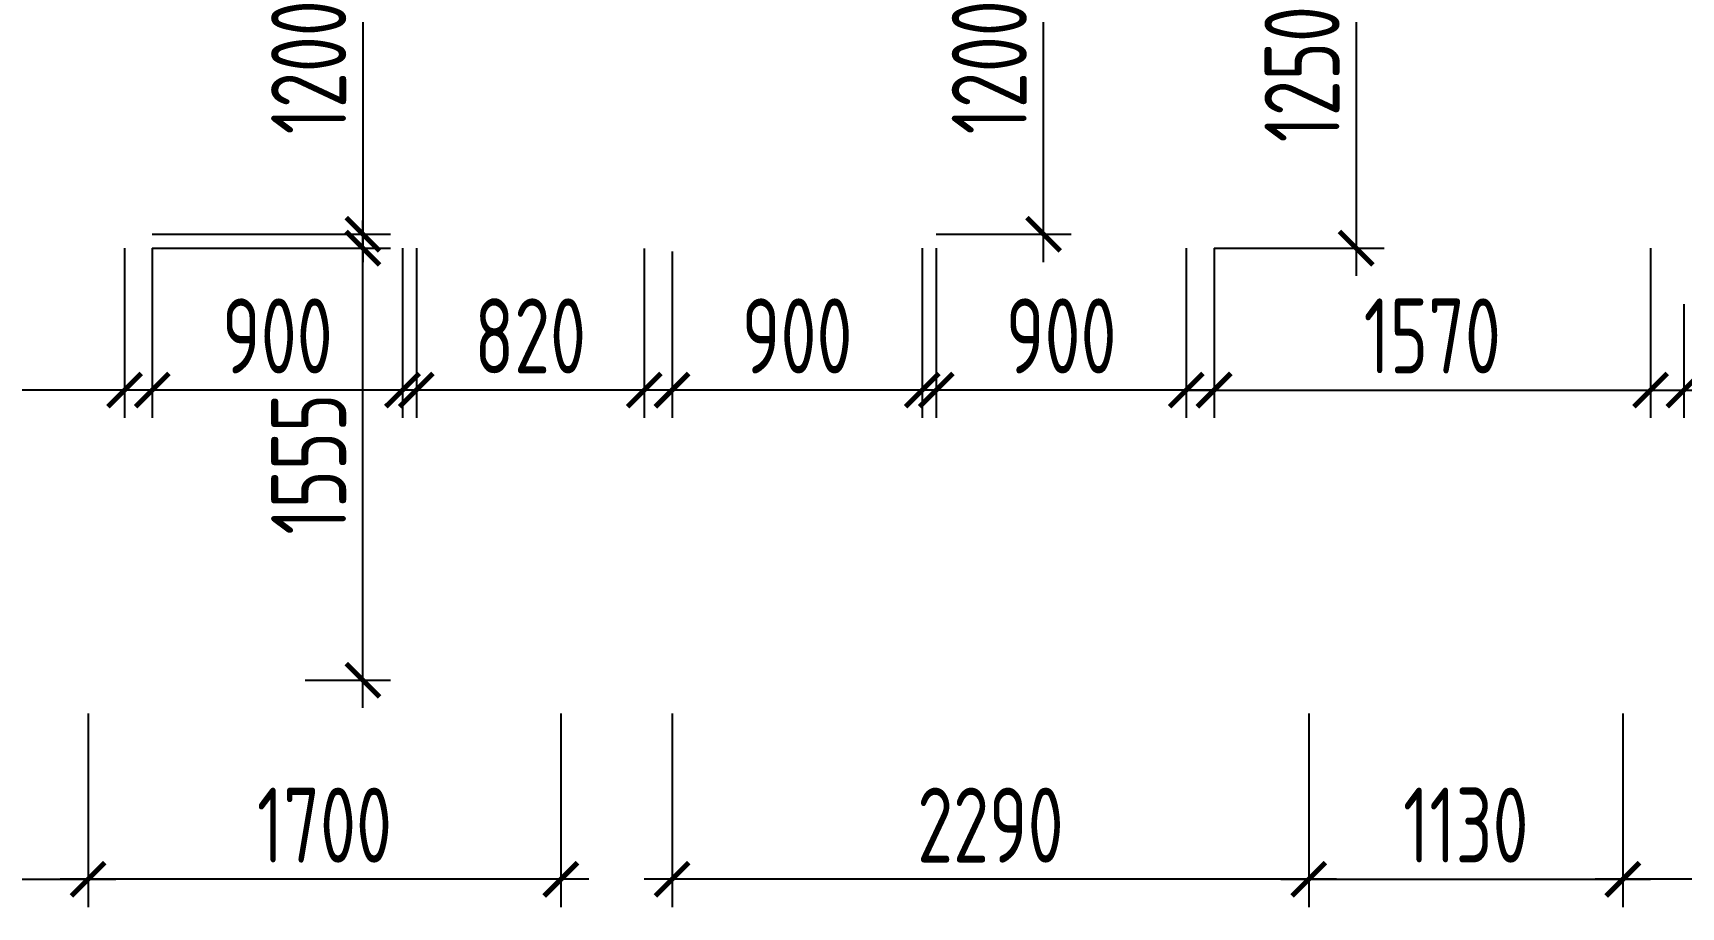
# Model space of a CAD drawing. Header units: millimetres. Extents: x -350007 to 536090, y -888 to 198380.
# Drawn here: x -196333 to -190404, y 117704 to 120851 of the extents above; entities that cross this region are included whole.
import ezdxf

# ---------------------------------------------------------------- set-up
doc = ezdxf.new("R2010")
doc.units = ezdxf.units.MM
doc.layers.add('АР_Размеры нов.', color=15, linetype='Continuous', lineweight=0)
doc.styles.add('ISOCPEUR', font='isocpeur.ttf', dxfattribs={"width": 0.7})
doc.dimstyles.new('R_100', dxfattribs={"dimtxt": 270, "dimasz": 120, "dimexe": 100, "dimexo": 0, "dimgap": 60, "dimtad": 1, "dimdec": 0, "dimrnd": 5, "dimzin": 0, "dimdsep": 46, "dimtxsty": 'ISOCPEUR', "dimblk": 'ARCHTICK', "dimcen": 0, "dimdle": 100, "dimclrd": 256, "dimclre": 256, "dimclrt": 256, "dimadec": 0, "dimazin": 0, "dimtfac": 2, "dimtdec": 0, "dimtofl": 0, "dimtmove": 1, "dimatfit": 3, "dimfxl": 1, "dimtvp": 3, "dimtolj": 1, "dimtzin": 0, "dimarcsym": 0})

# ---------------------------------------------------------------- blocks, each defined once
blk = doc.blocks.new('_ArchTick')
at = {"color": 0, "linetype": 'ByBlock', "const_width": 0.15}
blk.add_lwpolyline([(-0.5, -0.5), (0.5, 0.5)], dxfattribs=at)
blk = doc.blocks.new('*D2742')
at = {"layer": 'Defpoints', "color": 0, "ltscale": 100, "transparency": 16777216}
for p in [(-191743.2, 118400.7), (-190613.2, 118400.7), (-190613.2, 117804)]:
    blk.add_point(p, dxfattribs=at)
at = {"layer": 'АР_Размеры нов.', "lineweight": -2, "ltscale": 100, "transparency": 16777216}
for p, q in [((-191743.2, 118400.7), (-191743.2, 117704)), ((-190613.2, 118400.7), (-190613.2, 117704)), ((-191843.2, 117804), (-190513.2, 117804))]:
    blk.add_line(p, q, dxfattribs=at)
at = {"layer": 'АР_Размеры нов.', "lineweight": -2, "ltscale": 100, "transparency": 16777216, "xscale": 120, "yscale": 120, "zscale": 120, "rotation": 180}
blk.add_blockref('_ArchTick', (-191743.2, 117804), dxfattribs=at)
at = {"layer": 'АР_Размеры нов.', "lineweight": -2, "ltscale": 100, "transparency": 16777216, "xscale": 120, "yscale": 120, "zscale": 120}
blk.add_blockref('_ArchTick', (-190613.2, 117804), dxfattribs=at)
at = {"layer": 'АР_Размеры нов.', "ltscale": 100, "transparency": 16777216, "insert": (-191178.2, 117999), "char_height": 270, "attachment_point": 5, "style": 'ISOCPEUR'}
blk.add_mtext('\\A1;1130', dxfattribs=at)
blk = doc.blocks.new('*D2743')
at = {"layer": 'Defpoints', "color": 0, "ltscale": 100, "transparency": 16777216}
for p in [(-197265, 118400.7), (-196135, 118400.6), (-196135, 117804)]:
    blk.add_point(p, dxfattribs=at)
at = {"layer": 'АР_Размеры нов.', "lineweight": -2, "ltscale": 100, "transparency": 16777216}
for p, q in [((-197265, 118400.7), (-197265, 117704)), ((-196135, 118400.6), (-196135, 117704)), ((-197365, 117804), (-196035, 117804))]:
    blk.add_line(p, q, dxfattribs=at)
at = {"layer": 'АР_Размеры нов.', "lineweight": -2, "ltscale": 100, "transparency": 16777216, "xscale": 120, "yscale": 120, "zscale": 120, "rotation": 180}
blk.add_blockref('_ArchTick', (-197265, 117804), dxfattribs=at)
at = {"layer": 'АР_Размеры нов.', "lineweight": -2, "ltscale": 100, "transparency": 16777216, "xscale": 120, "yscale": 120, "zscale": 120}
blk.add_blockref('_ArchTick', (-196135, 117804), dxfattribs=at)
at = {"layer": 'АР_Размеры нов.', "ltscale": 100, "transparency": 16777216, "insert": (-196700, 117999), "char_height": 270, "attachment_point": 5, "style": 'ISOCPEUR'}
blk.add_mtext('\\A1;1130', dxfattribs=at)
blk = doc.blocks.new('*D2860')
at = {"layer": 'Defpoints', "color": 0, "ltscale": 500, "transparency": 16777216}
for p in [(-192083.9, 121328.5), (-192083.9, 120076.2), (-191572.5, 120076.2)]:
    blk.add_point(p, dxfattribs=at)
at = {"layer": 'АР_Размеры нов.', "lineweight": -2, "ltscale": 500, "transparency": 16777216}
for p, q in [((-191572.5, 121428.5), (-191572.5, 119976.2)), ((-192083.9, 121328.5), (-191472.5, 121328.5)), ((-192083.9, 120076.2), (-191472.5, 120076.2))]:
    blk.add_line(p, q, dxfattribs=at)
at = {"layer": 'АР_Размеры нов.', "lineweight": -2, "ltscale": 500, "transparency": 16777216, "xscale": 120, "yscale": 120, "zscale": 120}
for p, rotation in [((-191572.5, 121328.5), 90), ((-191572.5, 120076.2), 270)]:
    blk.add_blockref('_ArchTick', p, dxfattribs=dict(at, rotation=rotation))
at = {"layer": 'АР_Размеры нов.', "lineweight": 13, "ltscale": 500, "transparency": 16777216, "insert": (-191767.5, 120702.3), "char_height": 270, "attachment_point": 5, "rotation": 90, "style": 'ISOCPEUR'}
blk.add_mtext('\\A1;1250', dxfattribs=at)
blk = doc.blocks.new('*D2861')
at = {"layer": 'Defpoints', "color": 0, "ltscale": 500, "transparency": 16777216}
for p in [(-192083.9, 120076.2), (-190513.9, 120076.2), (-190513.9, 119565.1)]:
    blk.add_point(p, dxfattribs=at)
at = {"layer": 'АР_Размеры нов.', "lineweight": -2, "ltscale": 500, "transparency": 16777216}
for p, q in [((-192083.9, 120076.2), (-192083.9, 119465.1)), ((-190513.9, 120076.2), (-190513.9, 119465.1)), ((-192183.9, 119565.1), (-190413.9, 119565.1))]:
    blk.add_line(p, q, dxfattribs=at)
at = {"layer": 'АР_Размеры нов.', "lineweight": -2, "ltscale": 500, "transparency": 16777216, "xscale": 120, "yscale": 120, "zscale": 120, "rotation": 180}
blk.add_blockref('_ArchTick', (-192083.9, 119565.1), dxfattribs=at)
at = {"layer": 'АР_Размеры нов.', "lineweight": -2, "ltscale": 500, "transparency": 16777216, "xscale": 120, "yscale": 120, "zscale": 120}
blk.add_blockref('_ArchTick', (-190513.9, 119565.1), dxfattribs=at)
at = {"layer": 'АР_Размеры нов.', "lineweight": 13, "ltscale": 500, "transparency": 16777216, "insert": (-191298.9, 119760.1), "char_height": 270, "attachment_point": 5, "style": 'ISOCPEUR'}
blk.add_mtext('\\A1;1570', dxfattribs=at)
blk = doc.blocks.new('*D2862')
at = {"layer": 'Defpoints', "color": 0, "ltscale": 500, "transparency": 16777216}
for p in [(-193083.9, 120076.2), (-192183.9, 120076.2), (-193083.9, 119565.1)]:
    blk.add_point(p, dxfattribs=at)
at = {"layer": 'АР_Размеры нов.', "lineweight": -2, "ltscale": 500, "transparency": 16777216}
for p, q in [((-193083.9, 120076.2), (-193083.9, 119465.1)), ((-192183.9, 120076.2), (-192183.9, 119465.1)), ((-192083.9, 119565.1), (-193183.9, 119565.1))]:
    blk.add_line(p, q, dxfattribs=at)
at = {"layer": 'АР_Размеры нов.', "lineweight": -2, "ltscale": 500, "transparency": 16777216, "xscale": 120, "yscale": 120, "zscale": 120, "rotation": 180}
blk.add_blockref('_ArchTick', (-193083.9, 119565.1), dxfattribs=at)
at = {"layer": 'АР_Размеры нов.', "lineweight": -2, "ltscale": 500, "transparency": 16777216, "xscale": 120, "yscale": 120, "zscale": 120}
blk.add_blockref('_ArchTick', (-192183.9, 119565.1), dxfattribs=at)
at = {"layer": 'АР_Размеры нов.', "lineweight": 13, "ltscale": 500, "transparency": 16777216, "insert": (-192633.9, 119760.1), "char_height": 270, "attachment_point": 5, "style": 'ISOCPEUR'}
blk.add_mtext('\\A1;900', dxfattribs=at)
blk = doc.blocks.new('*D2863')
at = {"layer": 'Defpoints', "color": 0, "ltscale": 500, "transparency": 16777216}
for p in [(-193133.9, 120076.2), (-194033.9, 120064.6), (-194033.9, 119565.1)]:
    blk.add_point(p, dxfattribs=at)
at = {"layer": 'АР_Размеры нов.', "lineweight": -2, "ltscale": 500, "transparency": 16777216}
for p, q in [((-193133.9, 120076.2), (-193133.9, 119465.1)), ((-194033.9, 120064.6), (-194033.9, 119465.1)), ((-193033.9, 119565.1), (-194133.9, 119565.1))]:
    blk.add_line(p, q, dxfattribs=at)
at = {"layer": 'АР_Размеры нов.', "lineweight": -2, "ltscale": 500, "transparency": 16777216, "xscale": 120, "yscale": 120, "zscale": 120, "rotation": 180}
blk.add_blockref('_ArchTick', (-194033.9, 119565.1), dxfattribs=at)
at = {"layer": 'АР_Размеры нов.', "lineweight": -2, "ltscale": 500, "transparency": 16777216, "xscale": 120, "yscale": 120, "zscale": 120}
blk.add_blockref('_ArchTick', (-193133.9, 119565.1), dxfattribs=at)
at = {"layer": 'АР_Размеры нов.', "lineweight": 13, "ltscale": 500, "transparency": 16777216, "insert": (-193583.9, 119760.1), "char_height": 270, "attachment_point": 5, "style": 'ISOCPEUR'}
blk.add_mtext('\\A1;900', dxfattribs=at)
blk = doc.blocks.new('*D2864')
at = {"layer": 'Defpoints', "color": 0, "ltscale": 500, "transparency": 16777216}
for p in [(-194953.9, 120076.1), (-194134.3, 120075.3), (-194953.9, 119565.1)]:
    blk.add_point(p, dxfattribs=at)
at = {"layer": 'АР_Размеры нов.', "lineweight": -2, "ltscale": 500, "transparency": 16777216}
for p, q in [((-194953.9, 120076.1), (-194953.9, 119465.1)), ((-194134.3, 120075.3), (-194134.3, 119465.1)), ((-194034.3, 119565.1), (-195053.9, 119565.1))]:
    blk.add_line(p, q, dxfattribs=at)
at = {"layer": 'АР_Размеры нов.', "lineweight": -2, "ltscale": 500, "transparency": 16777216, "xscale": 120, "yscale": 120, "zscale": 120, "rotation": 180}
blk.add_blockref('_ArchTick', (-194953.9, 119565.1), dxfattribs=at)
at = {"layer": 'АР_Размеры нов.', "lineweight": -2, "ltscale": 500, "transparency": 16777216, "xscale": 120, "yscale": 120, "zscale": 120}
blk.add_blockref('_ArchTick', (-194134.3, 119565.1), dxfattribs=at)
at = {"layer": 'АР_Размеры нов.', "lineweight": 13, "ltscale": 500, "transparency": 16777216, "insert": (-194544.1, 119760.1), "char_height": 270, "attachment_point": 5, "style": 'ISOCPEUR'}
blk.add_mtext('\\A1;820', dxfattribs=at)
blk = doc.blocks.new('*D2865')
at = {"layer": 'Defpoints', "color": 0, "ltscale": 500, "transparency": 16777216}
for p in [(-195903.9, 120076.1), (-195003.9, 120076.1), (-195903.9, 119565.1)]:
    blk.add_point(p, dxfattribs=at)
at = {"layer": 'АР_Размеры нов.', "lineweight": -2, "ltscale": 500, "transparency": 16777216}
for p, q in [((-195903.9, 120076.1), (-195903.9, 119465.1)), ((-195003.9, 120076.1), (-195003.9, 119465.1)), ((-194903.9, 119565.1), (-196003.9, 119565.1))]:
    blk.add_line(p, q, dxfattribs=at)
at = {"layer": 'АР_Размеры нов.', "lineweight": -2, "ltscale": 500, "transparency": 16777216, "xscale": 120, "yscale": 120, "zscale": 120, "rotation": 180}
blk.add_blockref('_ArchTick', (-195903.9, 119565.1), dxfattribs=at)
at = {"layer": 'АР_Размеры нов.', "lineweight": -2, "ltscale": 500, "transparency": 16777216, "xscale": 120, "yscale": 120, "zscale": 120}
blk.add_blockref('_ArchTick', (-195003.9, 119565.1), dxfattribs=at)
at = {"layer": 'АР_Размеры нов.', "lineweight": 13, "ltscale": 500, "transparency": 16777216, "insert": (-195453.9, 119760.1), "char_height": 270, "attachment_point": 5, "style": 'ISOCPEUR'}
blk.add_mtext('\\A1;900', dxfattribs=at)
blk = doc.blocks.new('*D2866')
at = {"layer": 'Defpoints', "color": 0, "ltscale": 500, "transparency": 16777216}
for p in [(-197383.9, 120076.2), (-196003.9, 120076.2), (-197383.9, 119565.1)]:
    blk.add_point(p, dxfattribs=at)
at = {"layer": 'АР_Размеры нов.', "lineweight": -2, "ltscale": 500, "transparency": 16777216}
for p, q in [((-197383.9, 120076.2), (-197383.9, 119465.1)), ((-196003.9, 120076.2), (-196003.9, 119465.1)), ((-195903.9, 119565.1), (-197483.9, 119565.1))]:
    blk.add_line(p, q, dxfattribs=at)
at = {"layer": 'АР_Размеры нов.', "lineweight": -2, "ltscale": 500, "transparency": 16777216, "xscale": 120, "yscale": 120, "zscale": 120, "rotation": 180}
blk.add_blockref('_ArchTick', (-197383.9, 119565.1), dxfattribs=at)
at = {"layer": 'АР_Размеры нов.', "lineweight": -2, "ltscale": 500, "transparency": 16777216, "xscale": 120, "yscale": 120, "zscale": 120}
blk.add_blockref('_ArchTick', (-196003.9, 119565.1), dxfattribs=at)
at = {"layer": 'АР_Размеры нов.', "lineweight": 13, "ltscale": 500, "transparency": 16777216, "insert": (-196693.9, 119760.1), "char_height": 270, "attachment_point": 5, "style": 'ISOCPEUR'}
blk.add_mtext('\\A1;1380', dxfattribs=at)
blk = doc.blocks.new('*D2867')
at = {"layer": 'Defpoints', "color": 0, "ltscale": 500, "transparency": 16777216}
for p in [(-195903.9, 120076.1), (-195146.4, 120076.1), (-195353.6, 118520.7)]:
    blk.add_point(p, dxfattribs=at)
at = {"layer": 'АР_Размеры нов.', "lineweight": -2, "ltscale": 500, "transparency": 16777216}
for p, q in [((-195146.4, 118420.7), (-195146.4, 120176.1)), ((-195903.9, 120076.1), (-195046.4, 120076.1)), ((-195353.6, 118520.7), (-195046.4, 118520.7))]:
    blk.add_line(p, q, dxfattribs=at)
at = {"layer": 'АР_Размеры нов.', "lineweight": -2, "ltscale": 500, "transparency": 16777216, "xscale": 120, "yscale": 120, "zscale": 120}
for p, rotation in [((-195146.4, 120076.1), 90), ((-195146.4, 118520.7), 270)]:
    blk.add_blockref('_ArchTick', p, dxfattribs=dict(at, rotation=rotation))
at = {"layer": 'АР_Размеры нов.', "lineweight": 13, "ltscale": 500, "transparency": 16777216, "insert": (-195341.4, 119298.4), "char_height": 270, "attachment_point": 5, "rotation": 90, "style": 'ISOCPEUR'}
blk.add_mtext('\\A1;1555', dxfattribs=at)
blk = doc.blocks.new('*D2868')
at = {"layer": 'Defpoints', "color": 0, "ltscale": 500, "transparency": 16777216}
for p in [(-195903.9, 121328.5), (-195903.9, 120126.1), (-195146.4, 120126.1)]:
    blk.add_point(p, dxfattribs=at)
at = {"layer": 'АР_Размеры нов.', "lineweight": -2, "ltscale": 500, "transparency": 16777216}
for p, q in [((-195146.4, 121428.5), (-195146.4, 120026.1)), ((-195903.9, 121328.5), (-195046.4, 121328.5)), ((-195903.9, 120126.1), (-195046.4, 120126.1))]:
    blk.add_line(p, q, dxfattribs=at)
at = {"layer": 'АР_Размеры нов.', "lineweight": -2, "ltscale": 500, "transparency": 16777216, "xscale": 120, "yscale": 120, "zscale": 120}
for p, rotation in [((-195146.4, 121328.5), 90), ((-195146.4, 120126.1), 270)]:
    blk.add_blockref('_ArchTick', p, dxfattribs=dict(at, rotation=rotation))
at = {"layer": 'АР_Размеры нов.', "lineweight": 13, "ltscale": 500, "transparency": 16777216, "insert": (-195341.4, 120727.3), "char_height": 270, "attachment_point": 5, "rotation": 90, "style": 'ISOCPEUR'}
blk.add_mtext('\\A1;1200', dxfattribs=at)
blk = doc.blocks.new('*D2876')
at = {"layer": 'Defpoints', "color": 0, "ltscale": 500, "transparency": 16777216}
for p in [(-190613.2, 118400.5), (-187933.9, 118400.7), (-190613.2, 117804)]:
    blk.add_point(p, dxfattribs=at)
at = {"layer": 'АР_Размеры нов.', "lineweight": -2, "ltscale": 500, "transparency": 16777216}
for p, q in [((-190613.2, 118400.5), (-190613.2, 117704)), ((-187933.9, 118400.7), (-187933.9, 117704)), ((-187833.9, 117804), (-190713.2, 117804))]:
    blk.add_line(p, q, dxfattribs=at)
at = {"layer": 'АР_Размеры нов.', "lineweight": -2, "ltscale": 500, "transparency": 16777216, "xscale": 120, "yscale": 120, "zscale": 120, "rotation": 180}
blk.add_blockref('_ArchTick', (-190613.2, 117804), dxfattribs=at)
at = {"layer": 'АР_Размеры нов.', "lineweight": -2, "ltscale": 500, "transparency": 16777216, "xscale": 120, "yscale": 120, "zscale": 120}
blk.add_blockref('_ArchTick', (-187933.9, 117804), dxfattribs=at)
at = {"layer": 'АР_Размеры нов.', "lineweight": 13, "ltscale": 500, "transparency": 16777216, "insert": (-189273.5, 117999), "char_height": 270, "attachment_point": 5, "style": 'ISOCPEUR'}
blk.add_mtext('\\A1;2680', dxfattribs=at)
blk = doc.blocks.new('*D2877')
at = {"layer": 'Defpoints', "color": 0, "ltscale": 500, "transparency": 16777216}
for p in [(-194033.9, 118400.7), (-191743.2, 118400.7), (-194033.9, 117804)]:
    blk.add_point(p, dxfattribs=at)
at = {"layer": 'АР_Размеры нов.', "lineweight": -2, "ltscale": 500, "transparency": 16777216}
for p, q in [((-194033.9, 118400.7), (-194033.9, 117704)), ((-191743.2, 118400.7), (-191743.2, 117704)), ((-191643.2, 117804), (-194133.9, 117804))]:
    blk.add_line(p, q, dxfattribs=at)
at = {"layer": 'АР_Размеры нов.', "lineweight": -2, "ltscale": 500, "transparency": 16777216, "xscale": 120, "yscale": 120, "zscale": 120, "rotation": 180}
blk.add_blockref('_ArchTick', (-194033.9, 117804), dxfattribs=at)
at = {"layer": 'АР_Размеры нов.', "lineweight": -2, "ltscale": 500, "transparency": 16777216, "xscale": 120, "yscale": 120, "zscale": 120}
blk.add_blockref('_ArchTick', (-191743.2, 117804), dxfattribs=at)
at = {"layer": 'АР_Размеры нов.', "lineweight": 13, "ltscale": 500, "transparency": 16777216, "insert": (-192888.5, 117999), "char_height": 270, "attachment_point": 5, "style": 'ISOCPEUR'}
blk.add_mtext('\\A1;2290', dxfattribs=at)
blk = doc.blocks.new('*D2878')
at = {"layer": 'Defpoints', "color": 0, "ltscale": 500, "transparency": 16777216}
for p in [(-196135, 118400.7), (-194433.9, 118400.7), (-196135, 117804)]:
    blk.add_point(p, dxfattribs=at)
at = {"layer": 'АР_Размеры нов.', "lineweight": -2, "ltscale": 500, "transparency": 16777216}
for p, q in [((-196135, 118400.7), (-196135, 117704)), ((-194433.9, 118400.7), (-194433.9, 117704)), ((-194333.9, 117804), (-196235, 117804))]:
    blk.add_line(p, q, dxfattribs=at)
at = {"layer": 'АР_Размеры нов.', "lineweight": -2, "ltscale": 500, "transparency": 16777216, "xscale": 120, "yscale": 120, "zscale": 120, "rotation": 180}
blk.add_blockref('_ArchTick', (-196135, 117804), dxfattribs=at)
at = {"layer": 'АР_Размеры нов.', "lineweight": -2, "ltscale": 500, "transparency": 16777216, "xscale": 120, "yscale": 120, "zscale": 120}
blk.add_blockref('_ArchTick', (-194433.9, 117804), dxfattribs=at)
at = {"layer": 'АР_Размеры нов.', "lineweight": 13, "ltscale": 500, "transparency": 16777216, "insert": (-195284.4, 117999), "char_height": 270, "attachment_point": 5, "style": 'ISOCPEUR'}
blk.add_mtext('\\A1;1700', dxfattribs=at)
blk = doc.blocks.new('*D3079')
at = {"layer": 'Defpoints', "color": 0, "ltscale": 500, "transparency": 16777216}
for p in [(-190393.9, 119874), (-188033.9, 119874), (-188033.9, 119565.1)]:
    blk.add_point(p, dxfattribs=at)
at = {"layer": 'АР_Размеры нов.', "lineweight": -2, "ltscale": 500, "transparency": 16777216}
for p, q in [((-190393.9, 119874), (-190393.9, 119465.1)), ((-188033.9, 119874), (-188033.9, 119465.1)), ((-190493.9, 119565.1), (-187933.9, 119565.1))]:
    blk.add_line(p, q, dxfattribs=at)
at = {"layer": 'АР_Размеры нов.', "lineweight": -2, "ltscale": 500, "transparency": 16777216, "xscale": 120, "yscale": 120, "zscale": 120, "rotation": 180}
blk.add_blockref('_ArchTick', (-190393.9, 119565.1), dxfattribs=at)
at = {"layer": 'АР_Размеры нов.', "lineweight": -2, "ltscale": 500, "transparency": 16777216, "xscale": 120, "yscale": 120, "zscale": 120}
blk.add_blockref('_ArchTick', (-188033.9, 119565.1), dxfattribs=at)
at = {"layer": 'АР_Размеры нов.', "lineweight": 13, "ltscale": 500, "transparency": 16777216, "insert": (-189213.9, 119760.1), "char_height": 270, "attachment_point": 5, "style": 'ISOCPEUR'}
blk.add_mtext('\\A1;2360', dxfattribs=at)
blk = doc.blocks.new('*D2246')
at = {"layer": 'Defpoints', "color": 0, "ltscale": 500, "transparency": 16777216}
for p in [(-193083.9, 121328.5), (-192697.7, 121328.5), (-193083.9, 120126.2)]:
    blk.add_point(p, dxfattribs=at)
at = {"layer": 'АР_Размеры нов.', "lineweight": -2, "ltscale": 500, "transparency": 16777216}
for p, q in [((-192697.7, 120026.2), (-192697.7, 121428.5)), ((-193083.9, 121328.5), (-192597.7, 121328.5)), ((-193083.9, 120126.2), (-192597.7, 120126.2))]:
    blk.add_line(p, q, dxfattribs=at)
at = {"layer": 'АР_Размеры нов.', "lineweight": -2, "ltscale": 500, "transparency": 16777216, "xscale": 120, "yscale": 120, "zscale": 120}
for p, rotation in [((-192697.7, 121328.5), 90), ((-192697.7, 120126.2), 270)]:
    blk.add_blockref('_ArchTick', p, dxfattribs=dict(at, rotation=rotation))
at = {"layer": 'АР_Размеры нов.', "lineweight": 13, "ltscale": 500, "transparency": 16777216, "insert": (-192892.7, 120727.3), "char_height": 270, "attachment_point": 5, "rotation": 90, "style": 'ISOCPEUR'}
blk.add_mtext('\\A1;1200', dxfattribs=at)

msp = doc.modelspace()

# ---------------------------------------------------------------- dimensions: what is measured, and where the dimension line sits
at = {"layer": 'АР_Размеры нов.', "lineweight": 13, "ltscale": 500}
for base, p1, p2, picture, middle in [((-195146.4, 120126.1), (-195903.9, 121328.5), (-195903.9, 120126.1), '*D2868', (-195341.4, 120727.3)), ((-192697.7, 121328.5), (-193083.9, 120126.2), (-193083.9, 121328.5), '*D2246', (-192892.7, 120727.3)), ((-191572.5, 120076.2), (-192083.9, 121328.5), (-192083.9, 120076.2), '*D2860', (-191767.5, 120702.3)), ((-195146.4, 120076.1), (-195353.6, 118520.7), (-195903.9, 120076.1), '*D2867', (-195341.4, 119298.4))]:
    dim = msp.add_linear_dim(base=base, p1=p1, p2=p2, angle=90, dimstyle='R_100', override={"dimpost": '\\X'}, dxfattribs=at)
    dim.commit()
    dim.dimension.update_dxf_attribs({"geometry": picture, "text_midpoint": middle})
for base, p1, p2, override, picture, middle in [((-197383.9, 119565.1), (-196003.9, 120076.2), (-197383.9, 120076.2), {"dimpost": '\\X'}, '*D2866', (-196693.9, 119760.1)), ((-195903.9, 119565.1), (-195003.9, 120076.1), (-195903.9, 120076.1), {"dimpost": '\\X'}, '*D2865', (-195453.9, 119760.1)), ((-194953.9, 119565.1), (-194134.3, 120075.3), (-194953.9, 120076.1), {"dimpost": '\\X'}, '*D2864', (-194544.1, 119760.1)), ((-194033.9, 119565.1), (-193133.9, 120076.2), (-194033.9, 120064.6), {"dimpost": '\\X'}, '*D2863', (-193583.9, 119760.1)), ((-193083.9, 119565.1), (-192183.9, 120076.2), (-193083.9, 120076.2), {"dimpost": '\\X'}, '*D2862', (-192633.9, 119760.1)), ((-190513.9, 119565.1), (-192083.9, 120076.2), (-190513.9, 120076.2), {"dimpost": '\\X'}, '*D2861', (-191298.9, 119760.1)), ((-188033.9, 119565.1), (-190393.9, 119874), (-188033.9, 119874), {"dimpost": '\\X'}, '*D3079', (-189213.9, 119760.1)), ((-196135, 117804), (-194433.9, 118400.7), (-196135, 118400.7), {"dimpost": '\\X', "dimfxl": 300, "dimarcsym": 1}, '*D2878', (-195284.4, 117999)), ((-194033.9, 117804), (-191743.2, 118400.7), (-194033.9, 118400.7), {"dimpost": '\\X', "dimfxl": 300, "dimarcsym": 1}, '*D2877', (-192888.5, 117999)), ((-190613.2, 117804), (-187933.9, 118400.7), (-190613.2, 118400.5), {"dimpost": '\\X'}, '*D2876', (-189273.5, 117999))]:
    dim = msp.add_linear_dim(base=base, p1=p1, p2=p2, dimstyle='R_100', override=override, dxfattribs=at)
    dim.commit()
    dim.dimension.update_dxf_attribs({"geometry": picture, "text_midpoint": middle})
at = {"layer": 'АР_Размеры нов.', "ltscale": 100}
for base, p1, p2, picture, middle in [((-196135, 117804), (-197265, 118400.7), (-196135, 118400.6), '*D2743', (-196700, 117999)), ((-190613.2, 117804), (-191743.2, 118400.7), (-190613.2, 118400.7), '*D2742', (-191178.2, 117999))]:
    dim = msp.add_linear_dim(base=base, p1=p1, p2=p2, dimstyle='R_100', override={"dimpost": '\\X', "dimfxl": 300, "dimarcsym": 1}, dxfattribs=at)
    dim.commit()
    dim.dimension.update_dxf_attribs({"geometry": picture, "text_midpoint": middle})

doc.saveas('drawing.dxf')
